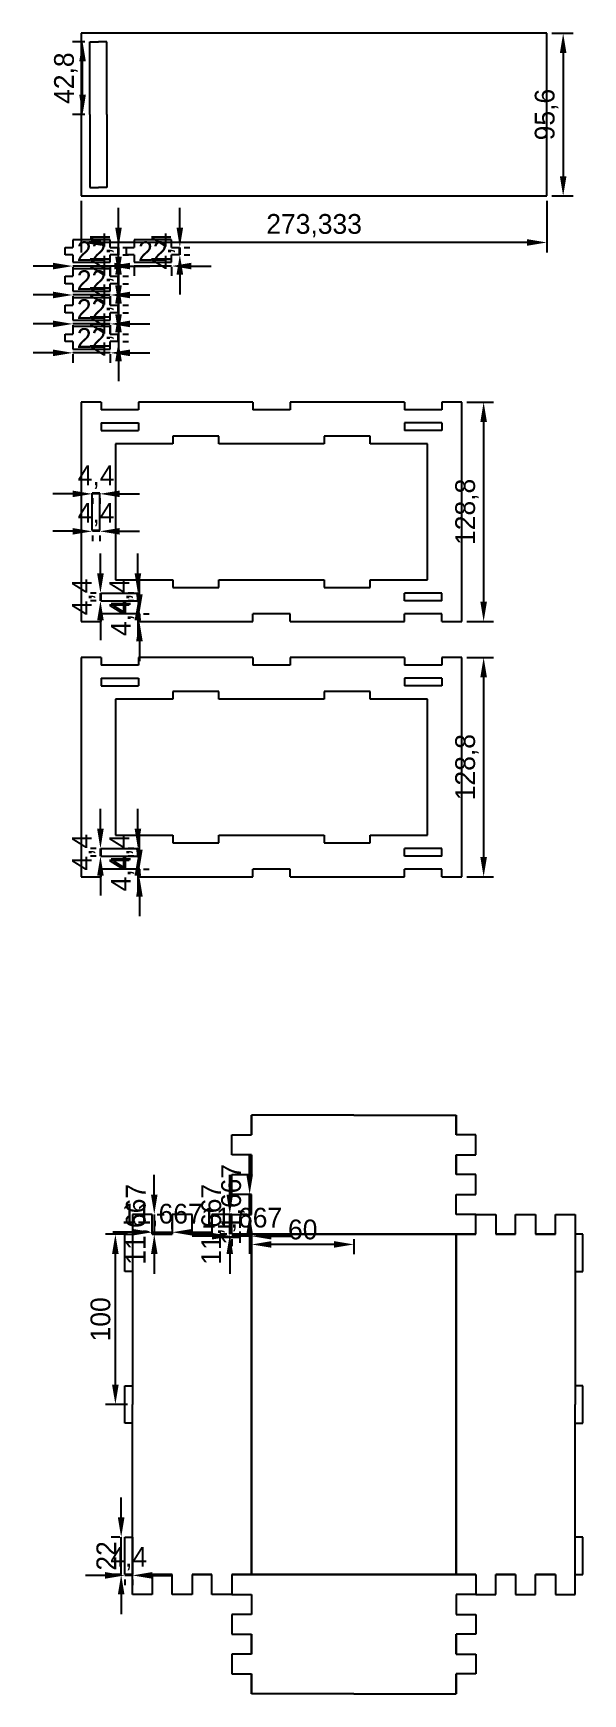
# Model space of a CAD drawing. Header units: millimetres. Extents: x -128 to 194, y -170 to 806.
import ezdxf

# ---------------------------------------------------------------- set-up
doc = ezdxf.new("R2010")
doc.units = ezdxf.units.MM
doc.layers.add('Dimensions', color=7, linetype='Continuous')
doc.layers.add('Sketch 01', color=7, linetype='Continuous')
doc.dimstyles.new('ISO-25', dxfattribs={"dimtxt": 2.5, "dimasz": 2.5, "dimexe": 1.25, "dimexo": 0.625, "dimtad": 1, "dimtxsty": 'Standard', "dimcen": 2.5, "dimadec": 0, "dimazin": 0, "dimtfac": 1, "dimtmove": 0, "dimatfit": 3, "dimfxl": 1, "dimarcsym": 0})

# ---------------------------------------------------------------- blocks, each defined once
blk = doc.blocks.new('*D1')
at = {"layer": 'Defpoints', "color": 0}
for p in [(-80, 100), (-70, 100), (-70, 0)]:
    blk.add_point(p, dxfattribs=at)
at = {"layer": 'Dimensions', "color": 140, "lineweight": -2}
for p, q in [((-72.9, 100), (-85.81, 100)), ((-80, 11.61), (-80, 88.39)), ((-72.9, 0), (-85.81, 0))]:
    blk.add_line(p, q, dxfattribs=at)
at = {"layer": 'Dimensions', "color": 140}
for points in [[(-78.06, 88.39), (-81.94, 88.39), (-80, 100)], [(-81.94, 11.61), (-78.06, 11.61), (-80, 0)]]:
    blk.add_solid(points, dxfattribs=at)
at = {"layer": 'Dimensions', "color": 140, "insert": (-88.71, 50), "char_height": 11.614, "attachment_point": 5, "rotation": 90}
blk.add_mtext('100', dxfattribs=at)
blk = doc.blocks.new('*D2')
at = {"layer": 'Defpoints', "color": 0}
for p in [(0, 100), (60, 100), (0, 94)]:
    blk.add_point(p, dxfattribs=at)
at = {"layer": 'Dimensions', "color": 140, "lineweight": -2}
for p, q in [((0, 97.1), (0, 88.19)), ((48.39, 94), (11.61, 94)), ((60, 97.1), (60, 88.19))]:
    blk.add_line(p, q, dxfattribs=at)
at = {"layer": 'Dimensions', "color": 140}
for points in [[(11.61, 95.94), (11.61, 92.06), (0, 94)], [(48.39, 92.06), (48.39, 95.94), (60, 94)]]:
    blk.add_solid(points, dxfattribs=at)
at = {"layer": 'Dimensions', "color": 140, "insert": (30, 102.71), "char_height": 11.614, "attachment_point": 5}
blk.add_mtext('60', dxfattribs=at)
blk = doc.blocks.new('*D3')
at = {"layer": 'Defpoints', "color": 0}
for p in [(-11.67, 100), (-11.67, 98.83), (0, 100)]:
    blk.add_point(p, dxfattribs=at)
at = {"layer": 'Dimensions', "color": 140, "lineweight": -2}
for p, q in [((-23.28, 98.83), (-34.9, 98.83)), ((0, 98.83), (-11.67, 98.83)), ((0, 98.83), (-11.67, 98.83)), ((11.61, 98.83), (23.23, 98.83)), ((-11.67, 97.1), (-11.67, 93.03)), ((0, 97.1), (0, 93.03))]:
    blk.add_line(p, q, dxfattribs=at)
at = {"layer": 'Dimensions', "color": 140}
for points in [[(-23.28, 96.9), (-23.28, 100.77), (-11.67, 98.83)], [(11.61, 100.77), (11.61, 96.9), (0, 98.83)]]:
    blk.add_solid(points, dxfattribs=at)
at = {"layer": 'Dimensions', "color": 140, "insert": (-5.83, 108.65), "char_height": 11.614, "attachment_point": 5}
blk.add_mtext('11,667', dxfattribs=at)
blk = doc.blocks.new('*D4')
at = {"layer": 'Defpoints', "color": 0}
for p in [(-12.83, 111.67), (-11.67, 111.67), (-11.67, 100)]:
    blk.add_point(p, dxfattribs=at)
at = {"layer": 'Dimensions', "color": 140, "lineweight": -2}
for p, q in [((-12.83, 123.28), (-12.83, 134.9)), ((-14.57, 111.67), (-18.64, 111.67)), ((-12.83, 100), (-12.83, 111.67)), ((-12.83, 100), (-12.83, 111.67)), ((-14.57, 100), (-18.64, 100)), ((-12.83, 88.39), (-12.83, 76.77))]:
    blk.add_line(p, q, dxfattribs=at)
at = {"layer": 'Dimensions', "color": 140}
for points in [[(-14.77, 123.28), (-10.9, 123.28), (-12.83, 111.67)], [(-10.9, 88.39), (-14.77, 88.39), (-12.83, 100)]]:
    blk.add_solid(points, dxfattribs=at)
at = {"layer": 'Dimensions', "color": 140, "insert": (-22.65, 105.83), "char_height": 11.614, "attachment_point": 5, "rotation": 90}
blk.add_mtext('11,667', dxfattribs=at)
blk = doc.blocks.new('*D5')
at = {"layer": 'Defpoints', "color": 0}
for p in [(-1.17, 123.33), (0, 123.33), (0, 111.67)]:
    blk.add_point(p, dxfattribs=at)
at = {"layer": 'Dimensions', "color": 140, "lineweight": -2}
for p, q in [((-1.17, 134.95), (-1.17, 146.56)), ((-2.9, 123.33), (-6.97, 123.33)), ((-1.17, 111.67), (-1.17, 123.33)), ((-1.17, 111.67), (-1.17, 123.33)), ((-2.9, 111.67), (-6.97, 111.67)), ((-1.17, 100.05), (-1.17, 88.44))]:
    blk.add_line(p, q, dxfattribs=at)
at = {"layer": 'Dimensions', "color": 140}
for points in [[(-3.1, 134.95), (0.77, 134.95), (-1.17, 123.33)], [(0.77, 100.05), (-3.1, 100.05), (-1.17, 111.67)]]:
    blk.add_solid(points, dxfattribs=at)
at = {"layer": 'Dimensions', "color": 140, "insert": (-10.98, 117.5), "char_height": 11.614, "attachment_point": 5, "rotation": 90}
blk.add_mtext('11,667', dxfattribs=at)
blk = doc.blocks.new('*D6')
at = {"layer": 'Defpoints', "color": 0}
for p in [(-58.33, 111.67), (-58.33, 100), (-57.17, 100)]:
    blk.add_point(p, dxfattribs=at)
at = {"layer": 'Dimensions', "color": 140, "lineweight": -2}
for p, q in [((-57.17, 123.28), (-57.17, 134.9)), ((-57.17, 111.67), (-57.17, 100)), ((-57.17, 111.67), (-57.17, 100)), ((-55.43, 111.67), (-51.36, 111.67)), ((-55.43, 100), (-51.36, 100)), ((-57.17, 88.39), (-57.17, 76.77))]:
    blk.add_line(p, q, dxfattribs=at)
at = {"layer": 'Dimensions', "color": 140}
for points in [[(-59.1, 123.28), (-55.23, 123.28), (-57.17, 111.67)], [(-55.23, 88.39), (-59.1, 88.39), (-57.17, 100)]]:
    blk.add_solid(points, dxfattribs=at)
at = {"layer": 'Dimensions', "color": 140, "insert": (-66.98, 105.83), "char_height": 11.614, "attachment_point": 5, "rotation": 90}
blk.add_mtext('11,667', dxfattribs=at)
blk = doc.blocks.new('*D7')
at = {"layer": 'Defpoints', "color": 0}
for p in [(-58.33, 100), (-46.67, 101.17), (-46.67, 100)]:
    blk.add_point(p, dxfattribs=at)
at = {"layer": 'Dimensions', "color": 140, "lineweight": -2}
for p, q in [((-69.95, 101.17), (-81.56, 101.17)), ((-58.33, 102.9), (-58.33, 106.97)), ((-58.33, 101.17), (-46.67, 101.17)), ((-58.33, 101.17), (-46.67, 101.17)), ((-46.67, 102.9), (-46.67, 106.97)), ((-35.05, 101.17), (-23.44, 101.17))]:
    blk.add_line(p, q, dxfattribs=at)
at = {"layer": 'Dimensions', "color": 140}
for points in [[(-69.95, 99.23), (-69.95, 103.1), (-58.33, 101.17)], [(-35.05, 103.1), (-35.05, 99.23), (-46.67, 101.17)]]:
    blk.add_solid(points, dxfattribs=at)
at = {"layer": 'Dimensions', "color": 140, "insert": (-52.5, 110.98), "char_height": 11.614, "attachment_point": 5}
blk.add_mtext('11,667', dxfattribs=at)
blk = doc.blocks.new('*D8')
at = {"layer": 'Defpoints', "color": 0}
for p in [(-74.4, -100), (-74.4, -100.44), (-70, -100)]:
    blk.add_point(p, dxfattribs=at)
at = {"layer": 'Dimensions', "color": 140, "lineweight": -2}
for p, q in [((-86.01, -100.44), (-97.63, -100.44)), ((-70, -100.44), (-74.4, -100.44)), ((-70, -100.44), (-74.4, -100.44)), ((-74.4, -102.9), (-74.4, -106.25)), ((-70, -102.9), (-70, -106.25)), ((-58.39, -100.44), (-46.77, -100.44))]:
    blk.add_line(p, q, dxfattribs=at)
at = {"layer": 'Dimensions', "color": 140}
for points in [[(-86.01, -102.38), (-86.01, -98.5), (-74.4, -100.44)], [(-58.39, -98.5), (-58.39, -102.38), (-70, -100.44)]]:
    blk.add_solid(points, dxfattribs=at)
at = {"layer": 'Dimensions', "color": 140, "insert": (-72.2, -90.62), "char_height": 11.614, "attachment_point": 5}
blk.add_mtext('4,4', dxfattribs=at)
blk = doc.blocks.new('*D9')
at = {"layer": 'Defpoints', "color": 0}
for p in [(-76.6, -78), (-74.4, -78), (-74.4, -100)]:
    blk.add_point(p, dxfattribs=at)
at = {"layer": 'Dimensions', "color": 140, "lineweight": -2}
for p, q in [((-76.6, -66.39), (-76.6, -54.77)), ((-77.3, -78), (-82.41, -78)), ((-76.6, -100), (-76.6, -78)), ((-76.6, -100), (-76.6, -78)), ((-77.3, -100), (-82.41, -100)), ((-76.6, -111.61), (-76.6, -123.23))]:
    blk.add_line(p, q, dxfattribs=at)
at = {"layer": 'Dimensions', "color": 140}
for points in [[(-78.54, -66.39), (-74.66, -66.39), (-76.6, -78)], [(-74.66, -111.61), (-78.54, -111.61), (-76.6, -100)]]:
    blk.add_solid(points, dxfattribs=at)
at = {"layer": 'Dimensions', "color": 140, "insert": (-85.31, -89), "char_height": 11.614, "attachment_point": 5, "rotation": 90}
blk.add_mtext('22', dxfattribs=at)
blk = doc.blocks.new('*D10')
at = {"layer": 'Defpoints', "color": 0}
for p in [(123.33, 438.8), (123.33, 310), (136.21, 310)]:
    blk.add_point(p, dxfattribs=at)
at = {"layer": 'Dimensions', "color": 140, "lineweight": -2}
for p, q in [((126.24, 438.8), (142.02, 438.8)), ((136.21, 427.19), (136.21, 321.61)), ((126.24, 310), (142.02, 310))]:
    blk.add_line(p, q, dxfattribs=at)
at = {"layer": 'Dimensions', "color": 140}
for points in [[(138.15, 427.19), (134.28, 427.19), (136.21, 438.8)], [(134.28, 321.61), (138.15, 321.61), (136.21, 310)]]:
    blk.add_solid(points, dxfattribs=at)
at = {"layer": 'Dimensions', "color": 140, "insert": (126.4, 374.4), "char_height": 11.614, "attachment_point": 5, "rotation": 90}
blk.add_mtext('128,8', dxfattribs=at)
blk = doc.blocks.new('*D11')
at = {"layer": 'Defpoints', "color": 0}
for p in [(-66.33, 314.4), (-66.33, 310), (-65.89, 310)]:
    blk.add_point(p, dxfattribs=at)
at = {"layer": 'Dimensions', "color": 140, "lineweight": -2}
for p, q in [((-65.89, 326.01), (-65.89, 337.63)), ((-65.89, 314.4), (-65.89, 310)), ((-65.89, 314.4), (-65.89, 310)), ((-63.43, 314.4), (-60.09, 314.4)), ((-63.43, 310), (-60.09, 310)), ((-65.89, 298.39), (-65.89, 286.77))]:
    blk.add_line(p, q, dxfattribs=at)
at = {"layer": 'Dimensions', "color": 140}
for points in [[(-67.83, 326.01), (-63.96, 326.01), (-65.89, 314.4)], [(-63.96, 298.39), (-67.83, 298.39), (-65.89, 310)]]:
    blk.add_solid(points, dxfattribs=at)
at = {"layer": 'Dimensions', "color": 140, "insert": (-75.71, 312.2), "char_height": 11.614, "attachment_point": 5, "rotation": 90}
blk.add_mtext('4,4', dxfattribs=at)
blk = doc.blocks.new('*D12')
at = {"layer": 'Defpoints', "color": 0}
for p in [(-88.77, 326.6), (-88.33, 326.6), (-88.33, 322.2)]:
    blk.add_point(p, dxfattribs=at)
at = {"layer": 'Dimensions', "color": 140, "lineweight": -2}
for p, q in [((-88.77, 338.21), (-88.77, 349.83)), ((-91.24, 326.6), (-94.58, 326.6)), ((-91.24, 322.2), (-94.58, 322.2)), ((-88.77, 322.2), (-88.77, 326.6)), ((-88.77, 322.2), (-88.77, 326.6)), ((-88.77, 310.59), (-88.77, 298.97))]:
    blk.add_line(p, q, dxfattribs=at)
at = {"layer": 'Dimensions', "color": 140}
for points in [[(-90.71, 338.21), (-86.84, 338.21), (-88.77, 326.6)], [(-86.84, 310.59), (-90.71, 310.59), (-88.77, 322.2)]]:
    blk.add_solid(points, dxfattribs=at)
at = {"layer": 'Dimensions', "color": 140, "insert": (-98.59, 324.4), "char_height": 11.614, "attachment_point": 5, "rotation": 90}
blk.add_mtext('4,4', dxfattribs=at)
blk = doc.blocks.new('*D13')
at = {"layer": 'Defpoints', "color": 0}
for p in [(-66.77, 326.6), (-66.33, 326.6), (-66.33, 322.2)]:
    blk.add_point(p, dxfattribs=at)
at = {"layer": 'Dimensions', "color": 140, "lineweight": -2}
for p, q in [((-66.77, 338.21), (-66.77, 349.83)), ((-69.24, 326.6), (-72.58, 326.6)), ((-69.24, 322.2), (-72.58, 322.2)), ((-66.77, 322.2), (-66.77, 326.6)), ((-66.77, 322.2), (-66.77, 326.6)), ((-66.77, 310.59), (-66.77, 298.97))]:
    blk.add_line(p, q, dxfattribs=at)
at = {"layer": 'Dimensions', "color": 140}
for points in [[(-68.71, 338.21), (-64.84, 338.21), (-66.77, 326.6)], [(-64.84, 310.59), (-68.71, 310.59), (-66.77, 322.2)]]:
    blk.add_solid(points, dxfattribs=at)
at = {"layer": 'Dimensions', "color": 140, "insert": (-76.59, 324.4), "char_height": 11.614, "attachment_point": 5, "rotation": 90}
blk.add_mtext('4,4', dxfattribs=at)
blk = doc.blocks.new('*D14')
at = {"layer": 'Defpoints', "color": 0}
for p in [(-88.77, 476.6), (-88.33, 476.6), (-88.33, 472.2)]:
    blk.add_point(p, dxfattribs=at)
at = {"layer": 'Dimensions', "color": 140, "lineweight": -2}
for p, q in [((-88.77, 488.21), (-88.77, 499.83)), ((-91.24, 476.6), (-94.58, 476.6)), ((-91.24, 472.2), (-94.58, 472.2)), ((-88.77, 472.2), (-88.77, 476.6)), ((-88.77, 472.2), (-88.77, 476.6)), ((-88.77, 460.59), (-88.77, 448.97))]:
    blk.add_line(p, q, dxfattribs=at)
at = {"layer": 'Dimensions', "color": 140}
for points in [[(-90.71, 488.21), (-86.84, 488.21), (-88.77, 476.6)], [(-86.84, 460.59), (-90.71, 460.59), (-88.77, 472.2)]]:
    blk.add_solid(points, dxfattribs=at)
at = {"layer": 'Dimensions', "color": 140, "insert": (-98.59, 474.4), "char_height": 11.614, "attachment_point": 5, "rotation": 90}
blk.add_mtext('4,4', dxfattribs=at)
blk = doc.blocks.new('*D15')
at = {"layer": 'Defpoints', "color": 0}
for p in [(-66.77, 476.6), (-66.33, 476.6), (-66.33, 472.2)]:
    blk.add_point(p, dxfattribs=at)
at = {"layer": 'Dimensions', "color": 140, "lineweight": -2}
for p, q in [((-66.77, 488.21), (-66.77, 499.83)), ((-69.24, 476.6), (-72.58, 476.6)), ((-69.24, 472.2), (-72.58, 472.2)), ((-66.77, 472.2), (-66.77, 476.6)), ((-66.77, 472.2), (-66.77, 476.6)), ((-66.77, 460.59), (-66.77, 448.97))]:
    blk.add_line(p, q, dxfattribs=at)
at = {"layer": 'Dimensions', "color": 140}
for points in [[(-68.71, 488.21), (-64.84, 488.21), (-66.77, 476.6)], [(-64.84, 460.59), (-68.71, 460.59), (-66.77, 472.2)]]:
    blk.add_solid(points, dxfattribs=at)
at = {"layer": 'Dimensions', "color": 140, "insert": (-76.59, 474.4), "char_height": 11.614, "attachment_point": 5, "rotation": 90}
blk.add_mtext('4,4', dxfattribs=at)
blk = doc.blocks.new('*D16')
at = {"layer": 'Defpoints', "color": 0}
for p in [(-66.33, 464.4), (-66.33, 460), (-65.89, 460)]:
    blk.add_point(p, dxfattribs=at)
at = {"layer": 'Dimensions', "color": 140, "lineweight": -2}
for p, q in [((-65.89, 476.01), (-65.89, 487.63)), ((-65.89, 464.4), (-65.89, 460)), ((-65.89, 464.4), (-65.89, 460)), ((-63.43, 464.4), (-60.09, 464.4)), ((-63.43, 460), (-60.09, 460)), ((-65.89, 448.39), (-65.89, 436.77))]:
    blk.add_line(p, q, dxfattribs=at)
at = {"layer": 'Dimensions', "color": 140}
for points in [[(-67.83, 476.01), (-63.96, 476.01), (-65.89, 464.4)], [(-63.96, 448.39), (-67.83, 448.39), (-65.89, 460)]]:
    blk.add_solid(points, dxfattribs=at)
at = {"layer": 'Dimensions', "color": 140, "insert": (-75.71, 462.2), "char_height": 11.614, "attachment_point": 5, "rotation": 90}
blk.add_mtext('4,4', dxfattribs=at)
blk = doc.blocks.new('*D17')
at = {"layer": 'Defpoints', "color": 0}
for p in [(123.33, 588.8), (123.33, 460), (136.21, 460)]:
    blk.add_point(p, dxfattribs=at)
at = {"layer": 'Dimensions', "color": 140, "lineweight": -2}
for p, q in [((126.24, 588.8), (142.02, 588.8)), ((136.21, 577.19), (136.21, 471.61)), ((126.24, 460), (142.02, 460))]:
    blk.add_line(p, q, dxfattribs=at)
at = {"layer": 'Dimensions', "color": 140}
for points in [[(138.15, 577.19), (134.28, 577.19), (136.21, 588.8)], [(134.28, 471.61), (138.15, 471.61), (136.21, 460)]]:
    blk.add_solid(points, dxfattribs=at)
at = {"layer": 'Dimensions', "color": 140, "insert": (126.4, 524.4), "char_height": 11.614, "attachment_point": 5, "rotation": 90}
blk.add_mtext('128,8', dxfattribs=at)
blk = doc.blocks.new('*D18')
at = {"layer": 'Defpoints', "color": 0}
for p in [(-105, 620), (-105, 617.8), (-83, 620)]:
    blk.add_point(p, dxfattribs=at)
at = {"layer": 'Dimensions', "color": 140, "lineweight": -2}
for p, q in [((-116.61, 617.8), (-128.23, 617.8)), ((-83, 617.8), (-105, 617.8)), ((-83, 617.8), (-105, 617.8)), ((-105, 617.1), (-105, 611.99)), ((-83, 617.1), (-83, 611.99)), ((-71.39, 617.8), (-59.77, 617.8))]:
    blk.add_line(p, q, dxfattribs=at)
at = {"layer": 'Dimensions', "color": 140}
for points in [[(-116.61, 615.86), (-116.61, 619.74), (-105, 617.8)], [(-71.39, 619.74), (-71.39, 615.86), (-83, 617.8)]]:
    blk.add_solid(points, dxfattribs=at)
at = {"layer": 'Dimensions', "color": 140, "insert": (-94, 626.51), "char_height": 11.614, "attachment_point": 5}
blk.add_mtext('22', dxfattribs=at)
blk = doc.blocks.new('*D19')
at = {"layer": 'Defpoints', "color": 0}
for p in [(-78.6, 628.8), (-78.6, 624.4), (-78.16, 624.4)]:
    blk.add_point(p, dxfattribs=at)
at = {"layer": 'Dimensions', "color": 140, "lineweight": -2}
for p, q in [((-78.16, 640.41), (-78.16, 652.03)), ((-78.16, 628.8), (-78.16, 624.4)), ((-78.16, 628.8), (-78.16, 624.4)), ((-75.7, 628.8), (-72.35, 628.8)), ((-75.7, 624.4), (-72.35, 624.4)), ((-78.16, 612.79), (-78.16, 601.17))]:
    blk.add_line(p, q, dxfattribs=at)
at = {"layer": 'Dimensions', "color": 140}
for points in [[(-80.1, 640.41), (-76.22, 640.41), (-78.16, 628.8)], [(-76.22, 612.79), (-80.1, 612.79), (-78.16, 624.4)]]:
    blk.add_solid(points, dxfattribs=at)
at = {"layer": 'Dimensions', "color": 140, "insert": (-87.98, 626.6), "char_height": 11.614, "attachment_point": 5, "rotation": 90}
blk.add_mtext('4,4', dxfattribs=at)
blk = doc.blocks.new('*D20')
at = {"layer": 'Defpoints', "color": 0}
for p in [(-105, 637), (-105, 634.8), (-83, 637)]:
    blk.add_point(p, dxfattribs=at)
at = {"layer": 'Dimensions', "color": 140, "lineweight": -2}
for p, q in [((-116.61, 634.8), (-128.23, 634.8)), ((-83, 634.8), (-105, 634.8)), ((-83, 634.8), (-105, 634.8)), ((-71.39, 634.8), (-59.77, 634.8)), ((-105, 634.1), (-105, 628.99)), ((-83, 634.1), (-83, 628.99))]:
    blk.add_line(p, q, dxfattribs=at)
at = {"layer": 'Dimensions', "color": 140}
for points in [[(-116.61, 632.86), (-116.61, 636.74), (-105, 634.8)], [(-71.39, 636.74), (-71.39, 632.86), (-83, 634.8)]]:
    blk.add_solid(points, dxfattribs=at)
at = {"layer": 'Dimensions', "color": 140, "insert": (-94, 643.51), "char_height": 11.614, "attachment_point": 5}
blk.add_mtext('22', dxfattribs=at)
blk = doc.blocks.new('*D21')
at = {"layer": 'Defpoints', "color": 0}
for p in [(-78.6, 645.8), (-78.6, 641.4), (-78.16, 641.4)]:
    blk.add_point(p, dxfattribs=at)
at = {"layer": 'Dimensions', "color": 140, "lineweight": -2}
for p, q in [((-78.16, 657.41), (-78.16, 669.03)), ((-78.16, 645.8), (-78.16, 641.4)), ((-78.16, 645.8), (-78.16, 641.4)), ((-75.7, 645.8), (-72.35, 645.8)), ((-75.7, 641.4), (-72.35, 641.4)), ((-78.16, 629.79), (-78.16, 618.17))]:
    blk.add_line(p, q, dxfattribs=at)
at = {"layer": 'Dimensions', "color": 140}
for points in [[(-80.1, 657.41), (-76.22, 657.41), (-78.16, 645.8)], [(-76.22, 629.79), (-80.1, 629.79), (-78.16, 641.4)]]:
    blk.add_solid(points, dxfattribs=at)
at = {"layer": 'Dimensions', "color": 140, "insert": (-87.98, 643.6), "char_height": 11.614, "attachment_point": 5, "rotation": 90}
blk.add_mtext('4,4', dxfattribs=at)
blk = doc.blocks.new('*D22')
at = {"layer": 'Defpoints', "color": 0}
for p in [(-78.6, 662.8), (-78.6, 658.4), (-78.16, 658.4)]:
    blk.add_point(p, dxfattribs=at)
at = {"layer": 'Dimensions', "color": 140, "lineweight": -2}
for p, q in [((-78.16, 674.41), (-78.16, 686.03)), ((-78.16, 662.8), (-78.16, 658.4)), ((-78.16, 662.8), (-78.16, 658.4)), ((-75.7, 662.8), (-72.35, 662.8)), ((-75.7, 658.4), (-72.35, 658.4)), ((-78.16, 646.79), (-78.16, 635.17))]:
    blk.add_line(p, q, dxfattribs=at)
at = {"layer": 'Dimensions', "color": 140}
for points in [[(-80.1, 674.41), (-76.22, 674.41), (-78.16, 662.8)], [(-76.22, 646.79), (-80.1, 646.79), (-78.16, 658.4)]]:
    blk.add_solid(points, dxfattribs=at)
at = {"layer": 'Dimensions', "color": 140, "insert": (-87.98, 660.6), "char_height": 11.614, "attachment_point": 5, "rotation": 90}
blk.add_mtext('4,4', dxfattribs=at)
blk = doc.blocks.new('*D23')
at = {"layer": 'Defpoints', "color": 0}
for p in [(-105, 654), (-83, 654), (-105, 651.8)]:
    blk.add_point(p, dxfattribs=at)
at = {"layer": 'Dimensions', "color": 140, "lineweight": -2}
for p, q in [((-116.61, 651.8), (-128.23, 651.8)), ((-83, 651.8), (-105, 651.8)), ((-83, 651.8), (-105, 651.8)), ((-105, 651.1), (-105, 645.99)), ((-83, 651.1), (-83, 645.99)), ((-71.39, 651.8), (-59.77, 651.8))]:
    blk.add_line(p, q, dxfattribs=at)
at = {"layer": 'Dimensions', "color": 140}
for points in [[(-116.61, 649.86), (-116.61, 653.74), (-105, 651.8)], [(-71.39, 653.74), (-71.39, 649.86), (-83, 651.8)]]:
    blk.add_solid(points, dxfattribs=at)
at = {"layer": 'Dimensions', "color": 140, "insert": (-94, 660.51), "char_height": 11.614, "attachment_point": 5}
blk.add_mtext('22', dxfattribs=at)
blk = doc.blocks.new('*D24')
at = {"layer": 'Defpoints', "color": 0}
for p in [(-105, 671), (-105, 668.8), (-83, 671)]:
    blk.add_point(p, dxfattribs=at)
at = {"layer": 'Dimensions', "color": 140, "lineweight": -2}
for p, q in [((-116.61, 668.8), (-128.23, 668.8)), ((-83, 668.8), (-105, 668.8)), ((-83, 668.8), (-105, 668.8)), ((-105, 668.1), (-105, 662.99)), ((-83, 668.1), (-83, 662.99)), ((-71.39, 668.8), (-59.77, 668.8))]:
    blk.add_line(p, q, dxfattribs=at)
at = {"layer": 'Dimensions', "color": 140}
for points in [[(-116.61, 666.86), (-116.61, 670.74), (-105, 668.8)], [(-71.39, 670.74), (-71.39, 666.86), (-83, 668.8)]]:
    blk.add_solid(points, dxfattribs=at)
at = {"layer": 'Dimensions', "color": 140, "insert": (-94, 677.51), "char_height": 11.614, "attachment_point": 5}
blk.add_mtext('22', dxfattribs=at)
blk = doc.blocks.new('*D25')
at = {"layer": 'Defpoints', "color": 0}
for p in [(-78.6, 679.8), (-78.6, 675.4), (-78.16, 675.4)]:
    blk.add_point(p, dxfattribs=at)
at = {"layer": 'Dimensions', "color": 140, "lineweight": -2}
for p, q in [((-78.16, 691.41), (-78.16, 703.03)), ((-78.16, 679.8), (-78.16, 675.4)), ((-78.16, 679.8), (-78.16, 675.4)), ((-75.7, 679.8), (-72.35, 679.8)), ((-75.7, 675.4), (-72.35, 675.4)), ((-78.16, 663.79), (-78.16, 652.17))]:
    blk.add_line(p, q, dxfattribs=at)
at = {"layer": 'Dimensions', "color": 140}
for points in [[(-80.1, 691.41), (-76.22, 691.41), (-78.16, 679.8)], [(-76.22, 663.79), (-80.1, 663.79), (-78.16, 675.4)]]:
    blk.add_solid(points, dxfattribs=at)
at = {"layer": 'Dimensions', "color": 140, "insert": (-87.98, 677.6), "char_height": 11.614, "attachment_point": 5, "rotation": 90}
blk.add_mtext('4,4', dxfattribs=at)
blk = doc.blocks.new('*D26')
at = {"layer": 'Defpoints', "color": 0}
for p in [(173.33, 805.6), (173.33, 710), (182.89, 710)]:
    blk.add_point(p, dxfattribs=at)
at = {"layer": 'Dimensions', "color": 140, "lineweight": -2}
for p, q in [((176.24, 805.6), (188.7, 805.6)), ((182.89, 793.99), (182.89, 721.61)), ((176.24, 710), (188.7, 710))]:
    blk.add_line(p, q, dxfattribs=at)
at = {"layer": 'Dimensions', "color": 140}
for points in [[(184.83, 793.99), (180.96, 793.99), (182.89, 805.6)], [(180.96, 721.61), (184.83, 721.61), (182.89, 710)]]:
    blk.add_solid(points, dxfattribs=at)
at = {"layer": 'Dimensions', "color": 140, "insert": (173.08, 757.8), "char_height": 11.614, "attachment_point": 5, "rotation": 90}
blk.add_mtext('95,6', dxfattribs=at)
blk = doc.blocks.new('*D27')
at = {"layer": 'Defpoints', "color": 0}
for p in [(-100, 710), (173.33, 710), (-100, 682.67)]:
    blk.add_point(p, dxfattribs=at)
at = {"layer": 'Dimensions', "color": 140, "lineweight": -2}
for p, q in [((-100, 707.1), (-100, 676.86)), ((173.33, 707.1), (173.33, 676.86)), ((161.72, 682.67), (-88.39, 682.67))]:
    blk.add_line(p, q, dxfattribs=at)
at = {"layer": 'Dimensions', "color": 140}
for points in [[(-88.39, 684.6), (-88.39, 680.73), (-100, 682.67)], [(161.72, 680.73), (161.72, 684.6), (173.33, 682.67)]]:
    blk.add_solid(points, dxfattribs=at)
at = {"layer": 'Dimensions', "color": 140, "insert": (36.67, 692.48), "char_height": 11.614, "attachment_point": 5}
blk.add_mtext('273,333', dxfattribs=at)
blk = doc.blocks.new('*D28')
at = {"layer": 'Defpoints', "color": 0}
for p in [(-93.53, 513.4), (-93.53, 512.96), (-89.13, 513.4)]:
    blk.add_point(p, dxfattribs=at)
at = {"layer": 'Dimensions', "color": 140, "lineweight": -2}
for p, q in [((-105.15, 512.96), (-116.76, 512.96)), ((-89.13, 512.96), (-93.53, 512.96)), ((-89.13, 512.96), (-93.53, 512.96)), ((-93.53, 510.5), (-93.53, 507.15)), ((-89.13, 510.5), (-89.13, 507.15)), ((-77.52, 512.96), (-65.9, 512.96))]:
    blk.add_line(p, q, dxfattribs=at)
at = {"layer": 'Dimensions', "color": 140}
for points in [[(-105.15, 511.02), (-105.15, 514.9), (-93.53, 512.96)], [(-77.52, 514.9), (-77.52, 511.02), (-89.13, 512.96)]]:
    blk.add_solid(points, dxfattribs=at)
at = {"layer": 'Dimensions', "color": 140, "insert": (-91.33, 522.78), "char_height": 11.614, "attachment_point": 5}
blk.add_mtext('4,4', dxfattribs=at)
blk = doc.blocks.new('*D29')
at = {"layer": 'Defpoints', "color": 0}
for p in [(-93.53, 535.4), (-93.53, 534.96), (-89.13, 535.4)]:
    blk.add_point(p, dxfattribs=at)
at = {"layer": 'Dimensions', "color": 140, "lineweight": -2}
for p, q in [((-105.15, 534.96), (-116.76, 534.96)), ((-89.13, 534.96), (-93.53, 534.96)), ((-89.13, 534.96), (-93.53, 534.96)), ((-93.53, 532.5), (-93.53, 529.15)), ((-89.13, 532.5), (-89.13, 529.15)), ((-77.52, 534.96), (-65.9, 534.96))]:
    blk.add_line(p, q, dxfattribs=at)
at = {"layer": 'Dimensions', "color": 140}
for points in [[(-105.15, 533.02), (-105.15, 536.9), (-93.53, 534.96)], [(-77.52, 536.9), (-77.52, 533.02), (-89.13, 534.96)]]:
    blk.add_solid(points, dxfattribs=at)
at = {"layer": 'Dimensions', "color": 140, "insert": (-91.33, 544.78), "char_height": 11.614, "attachment_point": 5}
blk.add_mtext('4,4', dxfattribs=at)
blk = doc.blocks.new('*D30')
at = {"layer": 'Defpoints', "color": 0}
for p in [(-69, 671), (-69, 668.8), (-47, 671)]:
    blk.add_point(p, dxfattribs=at)
at = {"layer": 'Dimensions', "color": 140, "lineweight": -2}
for p, q in [((-80.61, 668.8), (-92.23, 668.8)), ((-47, 668.8), (-69, 668.8)), ((-47, 668.8), (-69, 668.8)), ((-69, 668.1), (-69, 662.99)), ((-47, 668.1), (-47, 662.99)), ((-35.39, 668.8), (-23.77, 668.8))]:
    blk.add_line(p, q, dxfattribs=at)
at = {"layer": 'Dimensions', "color": 140}
for points in [[(-80.61, 666.86), (-80.61, 670.74), (-69, 668.8)], [(-35.39, 670.74), (-35.39, 666.86), (-47, 668.8)]]:
    blk.add_solid(points, dxfattribs=at)
at = {"layer": 'Dimensions', "color": 140, "insert": (-58, 677.51), "char_height": 11.614, "attachment_point": 5}
blk.add_mtext('22', dxfattribs=at)
blk = doc.blocks.new('*D31')
at = {"layer": 'Defpoints', "color": 0}
for p in [(-42.6, 679.8), (-42.6, 675.4), (-42.16, 675.4)]:
    blk.add_point(p, dxfattribs=at)
at = {"layer": 'Dimensions', "color": 140, "lineweight": -2}
for p, q in [((-42.16, 691.41), (-42.16, 703.03)), ((-42.16, 679.8), (-42.16, 675.4)), ((-42.16, 679.8), (-42.16, 675.4)), ((-39.7, 679.8), (-36.35, 679.8)), ((-39.7, 675.4), (-36.35, 675.4)), ((-42.16, 663.79), (-42.16, 652.17))]:
    blk.add_line(p, q, dxfattribs=at)
at = {"layer": 'Dimensions', "color": 140}
for points in [[(-44.1, 691.41), (-40.22, 691.41), (-42.16, 679.8)], [(-40.22, 663.79), (-44.1, 663.79), (-42.16, 675.4)]]:
    blk.add_solid(points, dxfattribs=at)
at = {"layer": 'Dimensions', "color": 140, "insert": (-51.98, 677.6), "char_height": 11.614, "attachment_point": 5, "rotation": 90}
blk.add_mtext('4,4', dxfattribs=at)
blk = doc.blocks.new('*D32')
at = {"layer": 'Defpoints', "color": 0}
for p in [(-99.28, 800.6), (-95, 800.6), (-95, 757.8)]:
    blk.add_point(p, dxfattribs=at)
at = {"layer": 'Dimensions', "color": 140, "lineweight": -2}
for p, q in [((-97.9, 800.6), (-105.09, 800.6)), ((-99.28, 769.41), (-99.28, 788.99)), ((-97.9, 757.8), (-105.09, 757.8))]:
    blk.add_line(p, q, dxfattribs=at)
at = {"layer": 'Dimensions', "color": 140}
for points in [[(-97.34, 788.99), (-101.22, 788.99), (-99.28, 800.6)], [(-101.22, 769.41), (-97.34, 769.41), (-99.28, 757.8)]]:
    blk.add_solid(points, dxfattribs=at)
at = {"layer": 'Dimensions', "color": 140, "insert": (-109.1, 779.2), "char_height": 11.614, "attachment_point": 5, "rotation": 90}
blk.add_mtext('42,8', dxfattribs=at)

msp = doc.modelspace()

# ---------------------------------------------------------------- linework, layer by layer
at = {"layer": 'Sketch 01'}
for p, q in [((173.3333, 805.6), (-100, 805.6)), ((-100, 805.6), (-100, 710)), ((-95, 800.6), (-90, 800.6)), ((-95, 757.8), (-95, 800.6)), ((-85, 800.6), (-90, 800.6)), ((-85, 757.8), (-85, 800.6)), ((173.3333, 710), (173.3333, 805.6)), ((-95, 757.8), (-95, 715)), ((-85, 757.8), (-85, 715)), ((-95, 715), (-90, 715)), ((-85, 715), (-90, 715)), ((-100, 710), (173.3333, 710)), ((-83, 684.2), (-105, 684.2)), ((-105, 684.2), (-105, 679.8)), ((-83, 679.8), (-83, 684.2)), ((-69, 684.2), (-69, 679.8)), ((-47, 684.2), (-69, 684.2)), ((-47, 679.8), (-47, 684.2)), ((-109.4, 679.8), (-105, 679.8)), ((-109.4, 675.4), (-109.4, 679.8)), ((-105, 675.4), (-109.4, 675.4)), ((-105, 675.4), (-105, 671)), ((-83, 679.8), (-78.6, 679.8)), ((-83, 671), (-83, 675.4)), ((-78.6, 675.4), (-83, 675.4)), ((-78.6, 679.8), (-78.6, 675.4)), ((-73.4, 679.8), (-69, 679.8)), ((-73.4, 675.4), (-73.4, 679.8)), ((-69, 675.4), (-73.4, 675.4)), ((-69, 675.4), (-69, 671)), ((-47, 679.8), (-42.6, 679.8)), ((-47, 671), (-47, 675.4)), ((-42.6, 675.4), (-47, 675.4)), ((-42.6, 679.8), (-42.6, 675.4)), ((-105, 671), (-83, 671)), ((-105, 667.2), (-105, 662.8)), ((-83, 667.2), (-105, 667.2)), ((-83, 662.8), (-83, 667.2)), ((-69, 671), (-47, 671)), ((-109.4, 658.4), (-109.4, 662.8)), ((-109.4, 662.8), (-105, 662.8)), ((-105, 658.4), (-109.4, 658.4)), ((-105, 658.4), (-105, 654)), ((-105, 654), (-83, 654)), ((-83, 662.8), (-78.6, 662.8)), ((-83, 654), (-83, 658.4)), ((-78.6, 658.4), (-83, 658.4)), ((-78.6, 662.8), (-78.6, 658.4)), ((-109.4, 641.4), (-109.4, 645.8)), ((-109.4, 645.8), (-105, 645.8)), ((-105, 650.2), (-105, 645.8)), ((-83, 650.2), (-105, 650.2)), ((-83, 645.8), (-83, 650.2)), ((-83, 645.8), (-78.6, 645.8)), ((-78.6, 645.8), (-78.6, 641.4)), ((-105, 641.4), (-109.4, 641.4)), ((-105, 641.4), (-105, 637)), ((-105, 637), (-83, 637)), ((-83, 637), (-83, 641.4)), ((-78.6, 641.4), (-83, 641.4)), ((-109.4, 624.4), (-109.4, 628.8)), ((-109.4, 628.8), (-105, 628.8)), ((-105, 624.4), (-109.4, 624.4)), ((-83, 633.2), (-105, 633.2)), ((-105, 633.2), (-105, 628.8)), ((-105, 624.4), (-105, 620)), ((-83, 628.8), (-83, 633.2)), ((-83, 628.8), (-78.6, 628.8)), ((-83, 620), (-83, 624.4)), ((-78.6, 624.4), (-83, 624.4)), ((-78.6, 628.8), (-78.6, 624.4)), ((-105, 620), (-83, 620)), ((-100, 588.8), (-100, 460)), ((-88.3333, 588.8), (-100, 588.8)), ((-88.3333, 588.8), (-88.3333, 584.4)), ((-66.3333, 588.8), (-66.3333, 584.4)), ((0.6667, 588.8), (-66.3333, 588.8)), ((0.6667, 588.8), (0.6667, 584.4)), ((89.6667, 588.8), (22.6667, 588.8)), ((22.6667, 588.8), (22.6667, 584.4)), ((89.6667, 588.8), (89.6667, 584.4)), ((111.6667, 588.8), (111.6667, 584.4)), ((123.3333, 588.8), (111.6667, 588.8)), ((123.3333, 460), (123.3333, 588.8)), ((-66.3333, 584.4), (-88.3333, 584.4)), ((-88.3333, 576.6), (-66.3333, 576.6)), ((-88.3333, 576.6), (-88.3333, 572.2)), ((-66.3333, 576.6), (-66.3333, 572.2)), ((22.6667, 584.4), (0.6667, 584.4)), ((111.6667, 584.4), (89.6667, 584.4)), ((89.6667, 576.6), (89.6667, 572.2)), ((111.6667, 576.6), (89.6667, 576.6)), ((111.6667, 576.6), (111.6667, 572.2)), ((-88.3333, 572.2), (-66.3333, 572.2)), ((-19.3333, 568.8), (-46.3333, 568.8)), ((-46.3333, 568.8), (-46.3333, 564.4)), ((-19.3333, 564.4), (-19.3333, 568.8)), ((69.6667, 568.8), (42.6667, 568.8)), ((42.6667, 568.8), (42.6667, 564.4)), ((69.6667, 564.4), (69.6667, 568.8)), ((111.6667, 572.2), (89.6667, 572.2)), ((-80, 564.4), (-80, 484.4)), ((-46.3333, 564.4), (-80, 564.4)), ((42.6667, 564.4), (-19.3333, 564.4)), ((103.3333, 564.4), (69.6667, 564.4)), ((103.3333, 484.4), (103.3333, 564.4)), ((-89.1333, 535.4), (-93.5333, 535.4)), ((-93.5333, 513.4), (-93.5333, 535.4)), ((-89.1333, 513.4), (-89.1333, 535.4)), ((-89.1333, 513.4), (-93.5333, 513.4)), ((-80, 484.4), (-46.3333, 484.4)), ((-46.3333, 484.4), (-46.3333, 480)), ((-46.3333, 480), (-19.3333, 480)), ((-19.3333, 480), (-19.3333, 484.4)), ((-19.3333, 484.4), (42.6667, 484.4)), ((42.6667, 484.4), (42.6667, 480)), ((42.6667, 480), (69.6667, 480)), ((69.6667, 480), (69.6667, 484.4)), ((69.6667, 484.4), (103.3333, 484.4)), ((-88.3333, 476.6), (-66.3333, 476.6)), ((-88.3333, 472.2), (-88.3333, 476.6)), ((-88.3333, 472.2), (-66.3333, 472.2)), ((-66.3333, 472.2), (-66.3333, 476.6)), ((111.6667, 476.6), (89.6667, 476.6)), ((89.6667, 472.2), (89.6667, 476.6)), ((111.6667, 472.2), (89.6667, 472.2)), ((111.6667, 472.2), (111.6667, 476.6)), ((-100, 460), (-88.3333, 460)), ((-88.3333, 460), (-88.3333, 464.4)), ((-66.3333, 464.4), (-88.3333, 464.4)), ((-66.3333, 460), (-66.3333, 464.4)), ((-66.3333, 460), (0.6667, 460)), ((22.6667, 464.4), (0.6667, 464.4)), ((0.6667, 460), (0.6667, 464.4)), ((22.6667, 460), (22.6667, 464.4)), ((22.6667, 460), (89.6667, 460)), ((89.6667, 460), (89.6667, 464.4)), ((111.6667, 464.4), (89.6667, 464.4)), ((111.6667, 460), (111.6667, 464.4)), ((111.6667, 460), (123.3333, 460)), ((-100, 438.8), (-100, 310)), ((-88.3333, 438.8), (-100, 438.8)), ((-88.3333, 438.8), (-88.3333, 434.4)), ((-66.3333, 434.4), (-88.3333, 434.4)), ((-66.3333, 438.8), (-66.3333, 434.4)), ((0.6667, 438.8), (-66.3333, 438.8)), ((0.6667, 438.8), (0.6667, 434.4)), ((22.6667, 434.4), (0.6667, 434.4)), ((22.6667, 438.8), (22.6667, 434.4)), ((89.6667, 438.8), (22.6667, 438.8)), ((89.6667, 438.8), (89.6667, 434.4)), ((111.6667, 434.4), (89.6667, 434.4)), ((111.6667, 438.8), (111.6667, 434.4)), ((123.3333, 438.8), (111.6667, 438.8)), ((123.3333, 310), (123.3333, 438.8)), ((-88.3333, 426.6), (-88.3333, 422.2)), ((-88.3333, 426.6), (-66.3333, 426.6)), ((-88.3333, 422.2), (-66.3333, 422.2)), ((-66.3333, 426.6), (-66.3333, 422.2)), ((111.6667, 426.6), (89.6667, 426.6)), ((89.6667, 426.6), (89.6667, 422.2)), ((111.6667, 422.2), (89.6667, 422.2)), ((111.6667, 426.6), (111.6667, 422.2)), ((-80, 414.4), (-80, 334.4)), ((-46.3333, 414.4), (-80, 414.4)), ((-19.3333, 418.8), (-46.3333, 418.8)), ((-46.3333, 418.8), (-46.3333, 414.4)), ((-19.3333, 414.4), (-19.3333, 418.8)), ((42.6667, 414.4), (-19.3333, 414.4)), ((69.6667, 418.8), (42.6667, 418.8)), ((42.6667, 418.8), (42.6667, 414.4)), ((69.6667, 414.4), (69.6667, 418.8)), ((103.3333, 414.4), (69.6667, 414.4)), ((103.3333, 334.4), (103.3333, 414.4)), ((-80, 334.4), (-46.3333, 334.4)), ((-46.3333, 334.4), (-46.3333, 330)), ((-19.3333, 330), (-19.3333, 334.4)), ((-19.3333, 334.4), (42.6667, 334.4)), ((42.6667, 334.4), (42.6667, 330)), ((69.6667, 334.4), (103.3333, 334.4)), ((69.6667, 330), (69.6667, 334.4)), ((-88.3333, 326.6), (-66.3333, 326.6)), ((-88.3333, 322.2), (-88.3333, 326.6)), ((-88.3333, 322.2), (-66.3333, 322.2)), ((-66.3333, 322.2), (-66.3333, 326.6)), ((-46.3333, 330), (-19.3333, 330)), ((42.6667, 330), (69.6667, 330)), ((89.6667, 322.2), (89.6667, 326.6)), ((111.6667, 326.6), (89.6667, 326.6)), ((111.6667, 322.2), (89.6667, 322.2)), ((111.6667, 322.2), (111.6667, 326.6)), ((-66.3333, 314.4), (-88.3333, 314.4)), ((-88.3333, 310), (-88.3333, 314.4)), ((-66.3333, 310), (-66.3333, 314.4)), ((0.6667, 310), (0.6667, 314.4)), ((22.6667, 314.4), (0.6667, 314.4)), ((22.6667, 310), (22.6667, 314.4)), ((89.6667, 310), (89.6667, 314.4)), ((111.6667, 314.4), (89.6667, 314.4)), ((111.6667, 310), (111.6667, 314.4)), ((-100, 310), (-88.3333, 310)), ((-66.3333, 310), (0.6667, 310)), ((22.6667, 310), (89.6667, 310)), ((111.6667, 310), (123.3333, 310)), ((60, 170), (0, 170)), ((0, 158.3333), (0, 170)), ((0, 170), (0, 158.3333)), ((60, 170), (120, 170)), ((120, 170), (120, 158.3333)), ((120, 158.3333), (120, 170)), ((-11.6667, 146.6667), (-11.6667, 158.3333)), ((-11.6667, 158.3333), (0, 158.3333)), ((131.6667, 158.3333), (120, 158.3333)), ((131.6667, 146.6667), (131.6667, 158.3333)), ((0, 146.6667), (-11.6667, 146.6667)), ((0, 135), (0, 146.6667)), ((0, 146.6667), (0, 135)), ((120, 135), (120, 146.6667)), ((120, 146.6667), (120, 135)), ((120, 146.6667), (131.6667, 146.6667)), ((-11.6667, 123.3333), (-11.6667, 135)), ((-11.6667, 135), (0, 135)), ((131.6667, 135), (120, 135)), ((131.6667, 123.3333), (131.6667, 135)), ((0, 123.3333), (-11.6667, 123.3333)), ((0, 111.6667), (0, 123.3333)), ((0, 111.6667), (0, 123.3333)), ((120, 123.3333), (131.6667, 123.3333)), ((120, 111.6667), (120, 123.3333)), ((120, 111.6667), (120, 123.3333)), ((-58.3333, 111.6667), (-70, 111.6667)), ((-70, 111.6667), (-70, 100)), ((-58.3333, 100), (-58.3333, 111.6667)), ((-46.6667, 111.6667), (-46.6667, 100)), ((-35, 111.6667), (-46.6667, 111.6667)), ((-35, 100), (-35, 111.6667)), ((-23.3333, 111.6667), (-23.3333, 100)), ((-11.6667, 111.6667), (-23.3333, 111.6667)), ((-11.6667, 111.6667), (0, 111.6667)), ((-11.6667, 100), (-11.6667, 111.6667)), ((-11.6667, 100), (-11.6667, 111.6667)), ((131.6667, 111.6667), (120, 111.6667)), ((131.6667, 100), (131.6667, 111.6667)), ((131.6667, 100), (131.6667, 111.6667)), ((131.6667, 111.6667), (143.3333, 111.6667)), ((143.3333, 111.6667), (143.3333, 100)), ((155, 100), (155, 111.6667)), ((155, 111.6667), (166.6667, 111.6667)), ((166.6667, 111.6667), (166.6667, 100)), ((178.3333, 111.6667), (190, 111.6667)), ((178.3333, 100), (178.3333, 111.6667)), ((190, 111.6667), (190, 100)), ((-74.4, 78), (-74.4, 100)), ((-74.4, 100), (-70, 100)), ((-70, 100), (-70, 0)), ((-58.3333, 100), (-46.6667, 100)), ((-46.6667, 100), (-58.3333, 100)), ((-35, 100), (-23.3333, 100)), ((-23.3333, 100), (-35, 100)), ((0, 100), (-11.6667, 100)), ((-11.6667, 100), (0, 100)), ((0, 100), (-11.6667, 100)), ((60, 100), (0, 100)), ((0, 100), (0, 0)), ((0, 0), (0, 100)), ((0, 100), (60, 100)), ((60, 100), (120, 100)), ((120, 100), (60, 100)), ((131.6667, 100), (120, 100)), ((120, 100), (131.6667, 100)), ((120, 100), (131.6667, 100)), ((120, 0), (120, 100)), ((120, 100), (120, 0)), ((155, 100), (143.3333, 100)), ((143.3333, 100), (155, 100)), ((166.6667, 100), (178.3333, 100)), ((178.3333, 100), (166.6667, 100)), ((190, 100), (190, 0)), ((194.4, 100), (190, 100)), ((194.4, 78), (194.4, 100)), ((-70, 78), (-74.4, 78)), ((190, 78), (194.4, 78)), ((-74.4, -11), (-74.4, 11)), ((-74.4, 11), (-70, 11)), ((194.4, 11), (190, 11)), ((194.4, -11), (194.4, 11)), ((0, -100), (0, 0)), ((120, -100), (120, 0)), ((120, 0), (120, -100)), ((190, -100), (190, 0)), ((-70, -100), (-70, 0)), ((0, 0), (0, -100)), ((-70, -11), (-74.4, -11)), ((190, -11), (194.4, -11)), ((-74.4, -78), (-70, -78)), ((-74.4, -100), (-74.4, -78)), ((-70, -78), (-70, -100)), ((194.4, -78), (190, -78)), ((194.4, -100), (194.4, -78)), ((-70, -100), (-74.4, -100)), ((-70, -111.6667), (-70, -100)), ((-46.6667, -100), (-58.3333, -100)), ((-58.3333, -100), (-46.6667, -100)), ((-58.3333, -100), (-58.3333, -111.6667)), ((-46.6667, -111.6667), (-46.6667, -100)), ((-23.3333, -100), (-35, -100)), ((-35, -100), (-35, -111.6667)), ((-35, -100), (-23.3333, -100)), ((-23.3333, -111.6667), (-23.3333, -100)), ((-11.6667, -100), (-11.6667, -111.6667)), ((-11.6667, -100), (0, -100)), ((0, -100), (-11.6667, -100)), ((-11.6667, -100), (-11.6667, -111.6667)), ((0, -100), (-11.6667, -100)), ((0, -100), (60, -100)), ((60, -100), (0, -100)), ((120, -100), (60, -100)), ((60, -100), (120, -100)), ((120, -100), (131.6667, -100)), ((120, -100), (131.6667, -100)), ((131.6667, -100), (120, -100)), ((131.6667, -100), (131.6667, -111.6667)), ((131.6667, -100), (131.6667, -111.6667)), ((143.3333, -111.6667), (143.3333, -100)), ((143.3333, -100), (155, -100)), ((155, -100), (143.3333, -100)), ((155, -100), (155, -111.6667)), ((166.6667, -111.6667), (166.6667, -100)), ((178.3333, -100), (166.6667, -100)), ((166.6667, -100), (178.3333, -100)), ((178.3333, -100), (178.3333, -111.6667)), ((190, -111.6667), (190, -100)), ((190, -100), (194.4, -100)), ((-58.3333, -111.6667), (-70, -111.6667)), ((-35, -111.6667), (-46.6667, -111.6667)), ((-11.6667, -111.6667), (-23.3333, -111.6667)), ((-11.6667, -111.6667), (0, -111.6667)), ((0, -111.6667), (0, -123.3333)), ((0, -111.6667), (0, -123.3333)), ((131.6667, -111.6667), (120, -111.6667)), ((120, -111.6667), (120, -123.3333)), ((120, -111.6667), (120, -123.3333)), ((131.6667, -111.6667), (143.3333, -111.6667)), ((155, -111.6667), (166.6667, -111.6667)), ((178.3333, -111.6667), (190, -111.6667)), ((0, -123.3333), (-11.6667, -123.3333)), ((-11.6667, -123.3333), (-11.6667, -135)), ((120, -123.3333), (131.6667, -123.3333)), ((131.6667, -123.3333), (131.6667, -135)), ((-11.6667, -135), (0, -135)), ((0, -146.6667), (0, -135)), ((0, -135), (0, -146.6667)), ((131.6667, -135), (120, -135)), ((120, -146.6667), (120, -135)), ((120, -135), (120, -146.6667)), ((-11.6667, -146.6667), (-11.6667, -158.3333)), ((0, -146.6667), (-11.6667, -146.6667)), ((120, -146.6667), (131.6667, -146.6667)), ((131.6667, -146.6667), (131.6667, -158.3333)), ((-11.6667, -158.3333), (0, -158.3333)), ((0, -170), (0, -158.3333)), ((0, -158.3333), (0, -170)), ((120, -170), (120, -158.3333)), ((120, -158.3333), (120, -170)), ((131.6667, -158.3333), (120, -158.3333)), ((60, -170), (0, -170)), ((60, -170), (120, -170))]:
    msp.add_line(p, q, dxfattribs=at)

# ---------------------------------------------------------------- dimensions: what is measured, and where the dimension line sits
at = {"layer": 'Dimensions'}
for base, p1, p2, angle, picture, middle in [((-99.28, 800.6), (-95, 757.8), (-95, 800.6), 90, '*D32', (-99.28, 779.2)), ((182.8933, 710), (173.3333, 805.6), (173.3333, 710), 270, '*D26', (182.8933, 757.8)), ((-100, 682.6667), (173.3333, 710), (-100, 710), 180, '*D27', (36.6667, 682.6667)), ((-78.16, 675.4), (-78.6, 679.8), (-78.6, 675.4), 270, '*D25', (-78.16, 677.6)), ((-42.16, 675.4), (-42.6, 679.8), (-42.6, 675.4), 270, '*D31', (-42.16, 677.6)), ((-105, 668.8), (-83, 671), (-105, 671), 180, '*D24', (-94, 668.8)), ((-78.16, 658.4), (-78.6, 662.8), (-78.6, 658.4), 270, '*D22', (-78.16, 660.6)), ((-69, 668.8), (-47, 671), (-69, 671), 180, '*D30', (-58, 668.8)), ((-105, 651.8), (-83, 654), (-105, 654), 180, '*D23', (-94, 651.8)), ((-78.16, 641.4), (-78.6, 645.8), (-78.6, 641.4), 270, '*D21', (-78.16, 643.6)), ((-105, 634.8), (-83, 637), (-105, 637), 180, '*D20', (-94, 634.8)), ((-78.16, 624.4), (-78.6, 628.8), (-78.6, 624.4), 270, '*D19', (-78.16, 626.6)), ((-105, 617.8), (-83, 620), (-105, 620), 180, '*D18', (-94, 617.8)), ((136.2133, 460), (123.3333, 588.8), (123.3333, 460), 270, '*D17', (136.2133, 524.4)), ((-93.5333, 534.96), (-89.1333, 535.4), (-93.5333, 535.4), 180, '*D29', (-91.3333, 534.96)), ((-93.5333, 512.96), (-89.1333, 513.4), (-93.5333, 513.4), 180, '*D28', (-91.3333, 512.96)), ((-88.7733, 476.6), (-88.3333, 472.2), (-88.3333, 476.6), 90, '*D14', (-88.7733, 474.4)), ((-66.7733, 476.6), (-66.3333, 472.2), (-66.3333, 476.6), 90, '*D15', (-66.7733, 474.4)), ((-65.8933, 460), (-66.3333, 464.4), (-66.3333, 460), 270, '*D16', (-65.8933, 462.2)), ((136.2133, 310), (123.3333, 438.8), (123.3333, 310), 270, '*D10', (136.2133, 374.4)), ((-88.7733, 326.6), (-88.3333, 322.2), (-88.3333, 326.6), 90, '*D12', (-88.7733, 324.4)), ((-66.7733, 326.6), (-66.3333, 322.2), (-66.3333, 326.6), 90, '*D13', (-66.7733, 324.4)), ((-65.8933, 310), (-66.3333, 314.4), (-66.3333, 310), 270, '*D11', (-65.8933, 312.2)), ((-1.1667, 123.3333), (0, 111.6667), (0, 123.3333), 90, '*D5', (-1.1667, 117.5)), ((-57.1667, 100), (-58.3333, 111.6667), (-58.3333, 100), 270, '*D6', (-57.1667, 105.8333)), ((-12.8333, 111.6667), (-11.6667, 100), (-11.6667, 111.6667), 90, '*D4', (-12.8333, 105.8333)), ((-46.6667, 101.1667), (-58.3333, 100), (-46.6667, 100), 0, '*D7', (-52.5, 101.1667)), ((-11.6667, 98.8333), (0, 100), (-11.6667, 100), 180, '*D3', (-5.8333, 98.8333)), ((0, 94), (60, 100), (0, 100), 180, '*D2', (30, 94)), ((-80, 100), (-70, 0), (-70, 100), 90, '*D1', (-80, 50)), ((-76.6, -78), (-74.4, -100), (-74.4, -78), 90, '*D9', (-76.6, -89)), ((-74.4, -100.44), (-70, -100), (-74.4, -100), 180, '*D8', (-72.2, -100.44))]:
    dim = msp.add_linear_dim(base=base, p1=p1, p2=p2, angle=angle, dimstyle='ISO-25', override={"dimscale": 4.645714, "dimdec": 3, "dimzin": 8, "dimlunit": 2, "dimclrd": 140, "dimclre": 140, "dimclrt": 140}, dxfattribs=at)
    dim.commit()
    dim.dimension.update_dxf_attribs({"geometry": picture, "text_midpoint": middle, "dimtype": 161})

doc.saveas('drawing.dxf')
